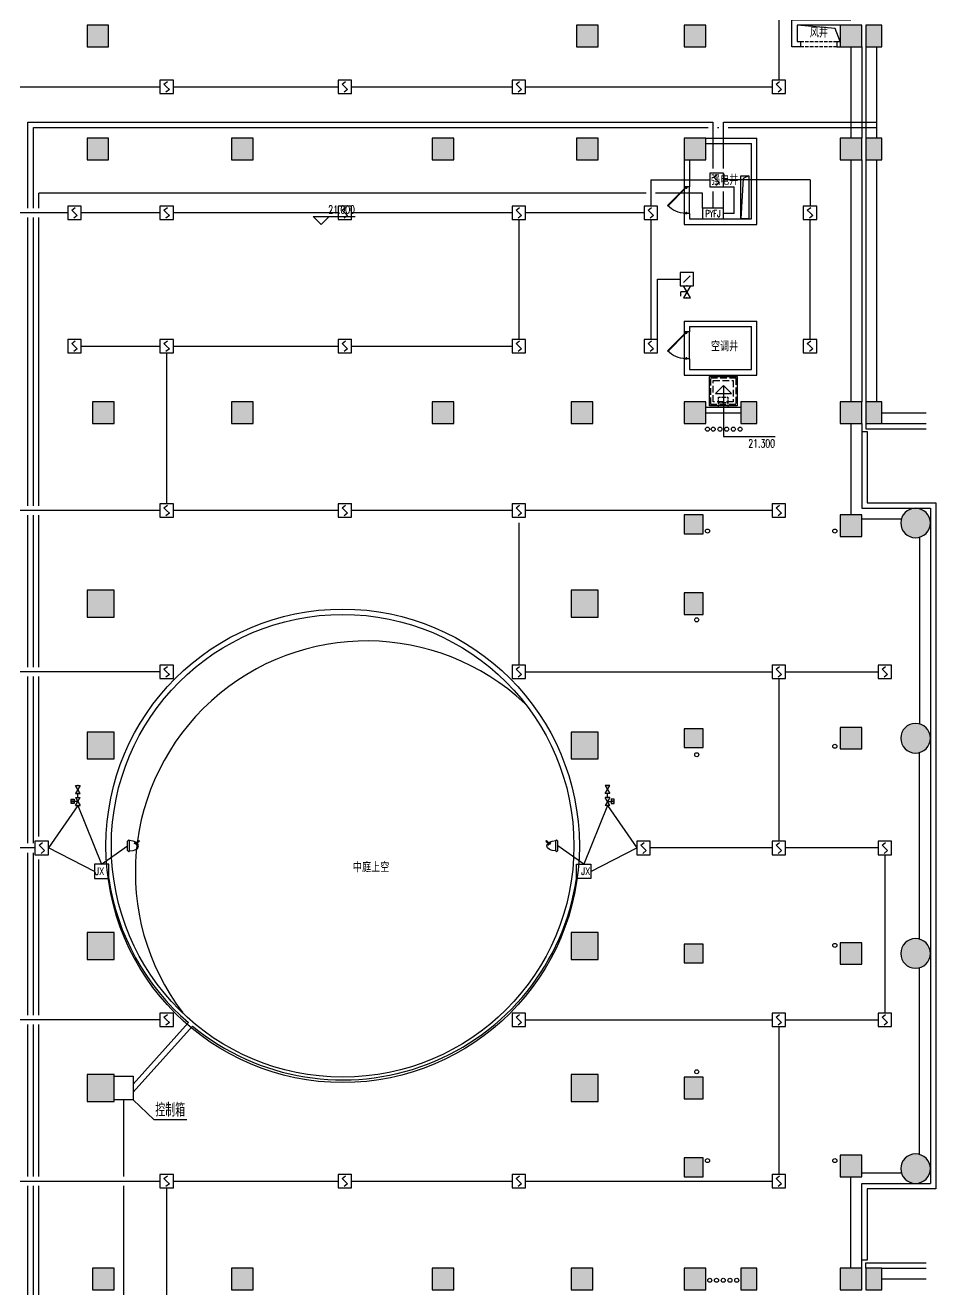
# Model space of a CAD drawing. Extents: x 190999 to 918899, y -200814 to 215286.
# Drawn here: x 780949 to 814799, y -152996 to -105996 of the extents above; entities that cross this region are included whole.
import ezdxf
from ezdxf.enums import TextEntityAlignment as Align

# ---------------------------------------------------------------- set-up
doc = ezdxf.new("R2010")
doc.units = 0
doc.header["$LTSCALE"] = 1000
doc.header["$MEASUREMENT"] = 0
doc.linetypes.add('DASH', pattern=[0.35, 0.25, -0.1])
for name, color, linetype in [('00-EQUIP', 3, 'Continuous'), ('00-WIRE-4', 6, 'Continuous'), ('A-墙线', 2, 'Continuous'), ('A-外包装修', 250, 'Continuous'), ('A-门', 167, 'Continuous'), ('COLUMN', 2, 'Continuous'), ('DIM_ELEV', 3, 'Continuous'), ('EQUIP', 3, 'Continuous'), ('JZ_25水炮', 40, 'Continuous'), ('JZ_W-PL', 9, 'Continuous'), ('PIPE-喷淋', 6, 'Continuous'), ('PUB_HATCH', 250, 'Continuous'), ('PUB_TEXT', 7, 'Continuous'), ('STAIR', 5, 'Continuous'), ('VALVE_喷淋', 7, 'Continuous'), ('WALL', 2, 'Continuous'), ('房间名称', 7, 'Continuous'), ('水炮电气线路', 4, 'Continuous'), ('洞口线', 165, 'Continuous'), ('电井开洞', 97, 'Continuous'), ('雨水管', 151, 'Continuous')]:
    doc.layers.add(name, color=color, linetype=linetype)
doc.styles.add('_COMPLEX', font='COMPLEX.shx', dxfattribs={"width": 0.5})
doc.styles.add('_HZTXT', font='txt.shx', dxfattribs={"width": 0.8, "bigfont": 'hztxt.shx'})
doc.styles.add('_TCH_DIM', font='SIMPLEX', dxfattribs={"bigfont": 'GBCBIG'})
doc.styles.add('HZ', font='romans.shx', dxfattribs={"width": 0.7, "bigfont": 'tjhztxt.shx'})
doc.styles.add('HZTXT', font='tj-romans1.shx', dxfattribs={"width": 0.6, "bigfont": 'hztxt.shx'})
doc.styles.get("Standard").update_dxf_attribs({"font": 'simhei.ttf'})
doc.styles.add('TG_LINETYPE', font='SIMPLEX', dxfattribs={"width": 0.8, "height": 3, "bigfont": 'HZTXT'})
doc.styles.add('XXK', font='romans.shx', dxfattribs={"width": 0.75, "bigfont": 'hzf.shx'})
doc.linetypes.add('4INE', pattern='A,1,-0.15,["4",XXK,S=0.3,R=0,X=-0.1,Y=-0.1],-0.25', length=1.4)
doc.linetypes.add('TG_N', pattern='A,2,-0.3,["N",TG_LINETYPE,S=0.1,R=0,X=-0.23,Y=-0.15],0', length=2.3)

# ---------------------------------------------------------------- blocks, each defined once
blk = doc.blocks.new('bfm01')
at = {"layer": 'A-墙线'}
for p, q in [((-200, 0), (0, 0)), ((-200, -1000), (0, -1000))]:
    blk.add_line(p, q, dxfattribs=at)
at = {"layer": 'A-门'}
for p, q in [((-200, -1000), (-200, 0)), ((-100, 0), (-100, -50)), ((-70, -50), (-100, -50)), ((-50, -30), (-70, -30)), ((-70, -30), (-70, -50)), ((-64, -44), (-50, -30)), ((-64, -44), (603, -711)), ((-50, 0), (-50, -30)), ((-50, -30), (617, -697)), ((0, 0), (0, -1000)), ((-70, -950), (-100, -950)), ((-100, -1000), (-100, -950)), ((-50, -1000), (-100, -1000)), ((-70, -970), (-70, -950)), ((-50, -970), (-70, -970)), ((-50, -1000), (-50, -970))]:
    blk.add_line(p, q, dxfattribs=at)
blk.add_arc((-100, 0), 1000, 272.866, 315.8103, dxfattribs=at)
blk = doc.blocks.new('_FZH')
blk.add_lwpolyline([(-0.5, -0.5), (0.5, -0.5), (0.5, 0.5), (-0.5, 0.5)], close=True)
at = {"layer": 'PUB_HATCH'}
blk.add_solid([(-0.5, -0.5), (0.5, -0.5), (-0.5, 0.5), (0.5, 0.5)], dxfattribs=at)
blk = doc.blocks.new('_LINKPT1')
at = {"color": 0}
blk.add_line((0, 0), (0, 0), dxfattribs=at)
blk = doc.blocks.new('3S1KCGW2')
for p, q in [((0.5, 0.5), (-0.5, 0.5)), ((-0.5, 0.5), (-0.5, -0.5)), ((-0.2, 0.2), (0.05, 0.4)), ((0, 0), (-0.2, 0.2)), ((0, 0), (0.2, -0.2)), ((0.5, -0.5), (0.5, 0.5)), ((-0.5, -0.5), (0.5, -0.5)), ((0.2, -0.2), (-0.05, -0.4))]:
    blk.add_line(p, q)
at = {"const_width": 0.04, "flags": 128}
blk.add_lwpolyline([(-0.5, -0.5), (-0.5, 0.5), (0.5, 0.5), (0.5, -0.5)], close=True, dxfattribs=at)
at = {"xscale": 0.002, "yscale": 0.002, "zscale": 0.002}
for p in [(-0.5, 0), (0, 0.5), (0.5, 0), (0, -0.5)]:
    blk.add_blockref('_LINKPT1', p, dxfattribs=at)
at = {"flags": 9}
blk.add_attdef('A', (0, 0), '', height=0.00002, dxfattribs=at)
blk = doc.blocks.new('6A2DRK5Q')
for p, q in [((0.78, 0.4), (-0.78, 0.4)), ((-0.78, 0.4), (-0.78, -0.4)), ((0.78, -0.4), (0.78, 0.4)), ((-0.78, -0.4), (0.78, -0.4))]:
    blk.add_line(p, q)
at = {"xscale": 0.002, "yscale": 0.002, "zscale": 0.002}
for p in [(-0.78, 0), (0, 0.4), (0.78, 0), (0, -0.4)]:
    blk.add_blockref('_LINKPT1', p, dxfattribs=at)
at = {"style": '_COMPLEX', "width": 0.6, "flags": 8}
blk.add_attdef('$TEXT$', text='', height=0.52, dxfattribs=at).set_placement((0, 0), align=Align.MIDDLE_CENTER)
at = {"flags": 9}
blk.add_attdef('A', (0, 0), '', height=0.00002, dxfattribs=at)
blk = doc.blocks.new('A$C3289476A')
at = {"layer": 'JZ_25水炮'}
for p, q in [((97, 1454), (0, 1349)), ((0, 1294), (0, 1349)), ((0, 1294), (0, 1240)), ((44, 1192), (0, 1240)), ((44, 1192), (1306, 1192)), ((97, 1454), (1254, 1454)), ((571, 1454), (780, 1454)), ((768, 295), (811, 217)), ((964, 596), (1086, 563)), ((1254, 1454), (1351, 1349)), ((1306, 1192), (1351, 1240)), ((1351, 1349), (1351, 1294)), ((1351, 1240), (1351, 1294))]:
    blk.add_line(p, q, dxfattribs=at)
blk.add_lwpolyline([(1057, 341), (1318, 80), (1238, 0), (980, 257)], dxfattribs=at)
for centre, major_axis, ratio, start_param, end_param in [((675, 1192), (0, -1068), 0.5907733, 4.712389, 7.8539816), ((657, 1007), (0, -746), 0.493091, 0.3067429, 0.9883786), ((676, 1003), (0, -819), 0.5929162, 0.2804689, 1.0024851)]:
    blk.add_ellipse(centre, major_axis=major_axis, ratio=ratio, start_param=start_param, end_param=end_param, dxfattribs=at)
blk = doc.blocks.new('$VALVE$00000558')
for p, q in [((-125, 72), (125, -72)), ((125, 72), (-125, -72)), ((-125, 72), (-125, -72)), ((0, 0), (0, 104)), ((125, 72), (125, -72))]:
    blk.add_line(p, q)
blk.add_lwpolyline([(73, 106), (-66, 106), (-66, 206), (73, 206)], close=True)
for p in [(-125, 0), (125, 0)]:
    blk.add_point(p)
at = {"style": 'HZ', "width": 0.758801}
blk.add_text('M', height=69.3, dxfattribs=at).set_placement((-24, 125), (26, 125), align=Align.FIT)
blk = doc.blocks.new('$VALVE$00000295')
blk.add_lwpolyline([(-125, 72), (-125, -72), (125, 72), (125, -72), (-125, 72)])
for p in [(-125, 0), (125, 0)]:
    blk.add_point(p)
blk = doc.blocks.new('$VALVE$00000437')
for p in [(0, 0), (87, 124)]:
    blk.add_line(p, (0, 124))
blk.add_lwpolyline([(-125, -72), (125, 72), (125, -72), (-125, 72)], close=True)
for p in [(-125, 0), (125, 0)]:
    blk.add_point(p)
blk = doc.blocks.new('3S2OQ2I8')
for p, q in [((-0.5, 0.5), (0.5, 0.5)), ((-0.5, -0.5), (-0.5, 0.5)), ((-0.25, -0.25), (0.25, 0.25)), ((0.5, 0.5), (0.5, -0.5)), ((0.5, -0.5), (-0.5, -0.5))]:
    blk.add_line(p, q)
at = {"const_width": 0.04, "flags": 128}
blk.add_lwpolyline([(-0.5, -0.5), (-0.5, 0.5), (0.5, 0.5), (0.5, -0.5)], close=True, dxfattribs=at)
blk.add_solid([(0.25, 0.25), (0.021, 0.097), (0.097, 0.029)])
at = {"xscale": 0.002, "yscale": 0.002, "zscale": 0.002}
for p in [(-0.5, 0), (0, 0.5), (0.5, 0), (0, -0.5)]:
    blk.add_blockref('_LINKPT1', p, dxfattribs=at)
at = {"flags": 9}
blk.add_attdef('A', (0, 0), '', height=0.00002, dxfattribs=at)

msp = doc.modelspace()

# ---------------------------------------------------------------- hatches: boundary and pattern name
at = {"layer": 'PUB_HATCH'}
for points in [[(784048.5, -106796.3), (784048.5, -105996.3), (783248.5, -105996.3), (783248.5, -106796.3)], [(801448.5, -106796.3), (802248.5, -106796.3), (802248.5, -105996.3), (801448.5, -105996.3)], [(805448.5, -106796.3), (806248.5, -106796.3), (806248.5, -105996.3), (805448.5, -105996.3)], [(811248.5, -106796.3), (812048.5, -106796.3), (812048.5, -105996.3), (811248.5, -105996.3)], [(812198.5, -106796.3), (812798.5, -106796.3), (812798.5, -105996.3), (812198.5, -105996.3)], [(784048.5, -110196.3), (783248.5, -110196.3), (783248.5, -110996.3), (784048.5, -110996.3)], [(788620.6, -110996.3), (789420.6, -110996.3), (789420.6, -110196.3), (788620.6, -110196.3)], [(796876.5, -110996.3), (796876.5, -110196.3), (796076.5, -110196.3), (796076.5, -110996.3)], [(801448.5, -110196.3), (801448.5, -110996.3), (802248.5, -110996.3), (802248.5, -110196.3)], [(805448.5, -110996.3), (806248.5, -110996.3), (806248.5, -110196.3), (805448.5, -110196.3)], [(811248.5, -110996.3), (812048.5, -110996.3), (812048.5, -110196.3), (811248.5, -110196.3)], [(812198.5, -110996.3), (812798.5, -110996.3), (812798.5, -110196.3), (812198.5, -110196.3)], [(784248.5, -120796.3), (784248.5, -119996.3), (783448.5, -119996.3), (783448.5, -120796.3)], [(788620.6, -120796.3), (789420.6, -120796.3), (789420.6, -119996.3), (788620.6, -119996.3)], [(796876.5, -120796.3), (796876.5, -119996.3), (796076.5, -119996.3), (796076.5, -120796.3)], [(801248.5, -120796.3), (802048.5, -120796.3), (802048.5, -119996.3), (801248.5, -119996.3)], [(805448.5, -120796.3), (806248.5, -120796.3), (806248.5, -119996.3), (805448.5, -119996.3)], [(807548.5, -120796.3), (808148.5, -120796.3), (808148.5, -119996.3), (807548.5, -119996.3)], [(811248.5, -120796.3), (812048.5, -120796.3), (812048.5, -119996.3), (811248.5, -119996.3)], [(812198.5, -120796.3), (812798.5, -120796.3), (812798.5, -119996.3), (812198.5, -119996.3)], [(814598.5, -124496.3, 1), (813498.5, -124496.3, 1)], [(805448.5, -124896.3), (806148.5, -124896.3), (806148.5, -124196.3), (805448.5, -124196.3)], [(811248.5, -124996.3), (812048.5, -124996.3), (812048.5, -124196.3), (811248.5, -124196.3)], [(805448.5, -127896.3), (806148.5, -127896.3), (806148.5, -127096.3), (805448.5, -127096.3)], [(814598.5, -132496.3, 1), (813498.5, -132496.3, 1)], [(805448.5, -132846.3), (806148.5, -132846.3), (806148.5, -132146.3), (805448.5, -132146.3)], [(811248.5, -132896.3), (812048.5, -132896.3), (812048.5, -132096.3), (811248.5, -132096.3)], [(814598.5, -140496.3, 1), (813498.5, -140496.3, 1)], [(805448.5, -140146.3), (805448.5, -140846.3), (806148.5, -140846.3), (806148.5, -140146.3)], [(811248.5, -140096.3), (811248.5, -140896.3), (812048.5, -140896.3), (812048.5, -140096.3)], [(805448.5, -145096.3), (805448.5, -145896.3), (806148.5, -145896.3), (806148.5, -145096.3)], [(811248.5, -147996.3), (811248.5, -148796.3), (812048.5, -148796.3), (812048.5, -147996.3)], [(814598.5, -148496.3, 1), (813498.5, -148496.3, 1)], [(805448.5, -148096.3), (805448.5, -148796.3), (806148.5, -148796.3), (806148.5, -148096.3)], [(784248.5, -152196.3), (783448.5, -152196.3), (783448.5, -152996.3), (784248.5, -152996.3)], [(788620.6, -152196.3), (788620.6, -152996.3), (789420.6, -152996.3), (789420.6, -152196.3)], [(796876.5, -152196.3), (796076.5, -152196.3), (796076.5, -152996.3), (796876.5, -152996.3)], [(801248.5, -152196.3), (801248.5, -152996.3), (802048.5, -152996.3), (802048.5, -152196.3)], [(805448.5, -152196.3), (805448.5, -152996.3), (806248.5, -152996.3), (806248.5, -152196.3)], [(807548.5, -152196.3), (807548.5, -152996.3), (808148.5, -152996.3), (808148.5, -152196.3)], [(811248.5, -152196.3), (811248.5, -152996.3), (812048.5, -152996.3), (812048.5, -152196.3)], [(812198.5, -152196.3), (812198.5, -152996.3), (812798.5, -152996.3), (812798.5, -152196.3)]]:
    msp.add_hatch(color=256, dxfattribs=at).paths.add_polyline_path(points)

# ---------------------------------------------------------------- linework, layer by layer
msp.add_lwpolyline([(806383.5, -119056.3), (807413.5, -119056.3), (807413.5, -120136.3), (806383.5, -120136.3)], close=True)
at = {"linetype": 'DASH', "ltscale": 0.3}
for points in [[(806723.5, -119996.3), (806723.5, -119816.3), (807073.5, -119816.3), (807073.5, -119996.3)], [(806723.5, -120196.3), (806723.5, -120016.3), (807073.5, -120016.3), (807073.5, -120196.3)]]:
    msp.add_lwpolyline(points, dxfattribs=at)
at = {"layer": '00-EQUIP'}
msp.add_lwpolyline([(784248.5, -145053), (784958.2, -145053), (784958.2, -145939.6), (784248.5, -145939.6)], close=True, dxfattribs=at)
at = {"layer": '00-WIRE-4'}
for p, q in [((808962, -104271.3), (808962, -108035.8)), ((777039.5, -108285.8), (785955, -108285.8)), ((786455, -108285.8), (792582, -108285.8)), ((793082, -108285.8), (799046, -108285.8)), ((799546, -108285.8), (808712, -108285.8)), ((781248.5, -112796.3), (781248.5, -109796.3)), ((781248.5, -109796.3), (806338.6, -109796.3)), ((806688.6, -109796.3), (806728.6, -109796.3)), ((807078.6, -109796.3), (812598.5, -109796.3)), ((804208, -111746.3), (806403.6, -111746.3)), ((804208, -111746.3), (804208, -112721.3)), ((810124.8, -111746.3), (806903.6, -111746.3)), ((810124.8, -111746.3), (810124.8, -112721.3)), ((806123.6, -112796.3), (806123.6, -112237.3)), ((806903.6, -111996.3), (807303.6, -111996.3)), ((807303.6, -112996.3), (807303.6, -111996.3)), ((782525.5, -112971.3), (775974.1, -112971.3)), ((781248.5, -123856.3), (781248.5, -113146.3)), ((785955, -112971.3), (783025.5, -112971.3)), ((792582, -112971.3), (786455, -112971.3)), ((799046, -112971.3), (793082, -112971.3)), ((799296, -113221.3), (799296, -117671.3)), ((803958, -112971.3), (799546, -112971.3)), ((804208, -113221.3), (804208, -117671.3)), ((807303.6, -112996.3), (806903.6, -112996.3)), ((810124.8, -117671.3), (810124.8, -113221.3)), ((804458, -117671.3), (804458, -115431.9)), ((804458, -115431.9), (805296.9, -115431.9)), ((783025.5, -117921.3), (785955, -117921.3)), ((786455, -117921.3), (792582, -117921.3)), ((793082, -117921.3), (799046, -117921.3)), ((786205, -118171.3), (786205, -123781.3)), ((785955, -124031.3), (777039.5, -124031.3)), ((792582, -124031.3), (786455, -124031.3)), ((799046, -124031.3), (793082, -124031.3)), ((808712, -124031.3), (799546, -124031.3)), ((781248.5, -129850.8), (781248.5, -124206.3)), ((799296, -124496.3), (799296, -129775.8)), ((785955, -130025.8), (777039.5, -130025.8)), ((799546, -130025.8), (808712, -130025.8)), ((809212, -130025.8), (812656.5, -130025.8)), ((781248.5, -136401.3), (781248.5, -130200.8)), ((808962, -130275.8), (808962, -136326.3)), ((782898.5, -134995.7), (781809.5, -136576.3)), ((802598.5, -134995.7), (803687.6, -136576.3)), ((781309.5, -136576.3), (777039.5, -136576.3)), ((781248.5, -142791.8), (781248.5, -136751.3)), ((783519.5, -137449.6), (781809.5, -136576.3)), ((801711.3, -137183.3), (800748.5, -136496.3)), ((801977.5, -137449.6), (803687.6, -136576.3)), ((808712, -136576.3), (804187.6, -136576.3)), ((812656.5, -136576.3), (809212, -136576.3)), ((812906.5, -136826.3), (812906.5, -142716.8)), ((785955, -142966.8), (777039.5, -142966.8)), ((781248.5, -148786.3), (781248.5, -143141.8)), ((799546, -142966.8), (808712, -142966.8)), ((808962, -143216.8), (808962, -148711.3)), ((809212, -142966.8), (812656.5, -142966.8)), ((777039.5, -148961.3), (785955, -148961.3)), ((786455, -148961.3), (792582, -148961.3)), ((793082, -148961.3), (799046, -148961.3)), ((799546, -148961.3), (808712, -148961.3)), ((781248.5, -157996.3), (781248.5, -149136.3)), ((786205, -149211.3), (786205, -154821.3))]:
    msp.add_line(p, q, dxfattribs=at)
at = {"layer": '00-WIRE-4', "linetype": '4INE'}
for p, q in [((781048.5, -109596.3), (806513.6, -109596.3)), ((781048.5, -112796.3), (781048.5, -109596.3)), ((806513.6, -109596.3), (806513.6, -111321.3)), ((806903.6, -109596.3), (812598.5, -109596.3)), ((806903.6, -111321.3), (806903.6, -109596.3)), ((806513.6, -112171.3), (806513.6, -112796.3)), ((806903.6, -112796.3), (806903.6, -112171.3)), ((781048.5, -123856.3), (781048.5, -113146.3)), ((781048.5, -129850.8), (781048.5, -124206.3)), ((781048.5, -136401.3), (781048.5, -130200.8)), ((782898.5, -134995.7), (783785.8, -137183.3)), ((802598.5, -134995.7), (801711.3, -137183.3)), ((781048.5, -142791.8), (781048.5, -136751.3)), ((783785.8, -137183.3), (784748.5, -136496.3)), ((781048.5, -148786.3), (781048.5, -143141.8)), ((784958.2, -145351.9), (787013.2, -143069.8)), ((784958.2, -145650.8), (787166.4, -143198.6)), ((784603.3, -145939.6), (784603.3, -148786.3)), ((781048.5, -157796.3), (781048.5, -149136.3)), ((784603.3, -149136.3), (784603.3, -154896.3))]:
    msp.add_line(p, q, dxfattribs=at)
at = {"layer": '00-WIRE-4', "linetype": 'TG_N', "ltscale": 0.7}
for p, q in [((781448.5, -112796.3), (781448.5, -112237.3)), ((804033, -112237.3), (781448.5, -112237.3)), ((806123.6, -112237.3), (804383, -112237.3)), ((781448.5, -123856.3), (781448.5, -113146.3)), ((781448.5, -129850.8), (781448.5, -124206.3)), ((781448.5, -136151.3), (781448.5, -130200.8)), ((781448.5, -142791.8), (781448.5, -137001.3)), ((781448.5, -148786.3), (781448.5, -143141.8)), ((781448.5, -158196.3), (781448.5, -149136.3))]:
    msp.add_line(p, q, dxfattribs=at)
at = {"layer": '00-WIRE-4', "linetype": '4INE'}
for start, end in [(188.59151, 229.2997), (230.60336, 351.40849)]:
    msp.add_arc((792748.5, -136401.9), 8795.2, start, end, dxfattribs=at)
at = {"layer": 'A-墙线'}
for p, q in [((811123.5, -106596.3), (811123.5, -106796.3)), ((811648.5, -106796.3), (811648.5, -110196.3)), ((812048.5, -106796.3), (812048.5, -110196.3)), ((812198.5, -106796.3), (812198.5, -110196.3)), ((812598.5, -106796.3), (812598.5, -110196.3)), ((806248.5, -110196.3), (808148.5, -110196.3)), ((806248.5, -110396.3), (807948.5, -110396.3)), ((807948.5, -113196.3), (807948.5, -110396.3)), ((808148.5, -113396.3), (808148.5, -110196.3)), ((805448.5, -110996.3), (805448.5, -111996.3)), ((805648.5, -110996.3), (805648.5, -111996.3)), ((811648.5, -110996.3), (811648.5, -119996.3)), ((812048.5, -110996.3), (812048.5, -119996.3)), ((812198.5, -110996.3), (812198.5, -119996.3)), ((812598.5, -110996.3), (812598.5, -119996.3)), ((805448.5, -112996.3), (805448.5, -113396.3)), ((805648.5, -112996.3), (805648.5, -113196.3)), ((805648.5, -113196.3), (807948.5, -113196.3)), ((805448.5, -113396.3), (808148.5, -113396.3)), ((805448.5, -116996.3), (808148.5, -116996.3)), ((805448.5, -116996.3), (805448.5, -117396.3)), ((808148.5, -118996.3), (808148.5, -116996.3)), ((805648.5, -117196.3), (807948.5, -117196.3)), ((805648.5, -117196.3), (805648.5, -117396.3)), ((807948.5, -118796.3), (807948.5, -117196.3)), ((805448.5, -118391.3), (805448.5, -118996.3)), ((805648.5, -118396.3), (805648.5, -118796.3)), ((805648.5, -118796.3), (807948.5, -118796.3)), ((805448.5, -118996.3), (808148.5, -118996.3)), ((806248.5, -120196.3), (807548.5, -120196.3)), ((806248.5, -120396.3), (807548.5, -120396.3)), ((812798.5, -120396.3), (814448.5, -120396.3)), ((811648.5, -120796.3), (811648.5, -124196.3)), ((812048.5, -120796.3), (812048.5, -123946.3)), ((812798.5, -120796.3), (814448.5, -120796.3)), ((812048.5, -123946.3), (814598.5, -123946.3)), ((812048.5, -124346.3), (813519.4, -124346.3)), ((811648.5, -152196.3), (811648.5, -148796.3)), ((812048.5, -148646.3), (813519.4, -148646.3)), ((812048.5, -152196.3), (812048.5, -149046.3)), ((812048.5, -149046.3), (814598.5, -149046.3)), ((812798.5, -152196.3), (814448.5, -152196.3)), ((812798.5, -152596.3), (814448.5, -152596.3))]:
    msp.add_line(p, q, dxfattribs=at)
for points in [[(811248.5, -105996.3), (809648.5, -105996.3), (809648.5, -106596.3), (809773.5, -106596.3), (809773.5, -106796.3), (809448.5, -106796.3), (809448.5, -105796.3), (811648.5, -105796.3)], [(811123.5, -106596.3), (811248.5, -106596.3)], [(811123.5, -106796.3), (811248.5, -106796.3)]]:
    msp.add_lwpolyline(points, dxfattribs=at)
for radius in [8800, 8600]:
    msp.add_circle((792748.5, -136496.3), radius, dxfattribs=at)
at = {"layer": 'A-外包装修'}
for points in [[(812048.5, -121096.3), (812248.5, -121096.3), (812248.5, -123746.3), (814798.5, -123746.3), (814798.5, -149246.3), (812248.5, -149246.3), (812248.5, -151896.3), (812048.5, -151896.3)], [(812198.5, -120796.3), (812198.5, -120996.3), (814448.5, -120996.3)], [(812198.5, -152196.3), (812198.5, -151996.3), (814448.5, -151996.3)]]:
    msp.add_lwpolyline(points, dxfattribs=at)
at = {"layer": 'COLUMN'}
for p, q in [((784048.5, -105996.3), (783248.5, -105996.3)), ((783248.5, -105996.3), (783248.5, -106796.3)), ((784048.5, -106796.3), (784048.5, -105996.3)), ((802248.5, -105996.3), (801448.5, -105996.3)), ((801448.5, -105996.3), (801448.5, -106796.3)), ((802248.5, -106796.3), (802248.5, -105996.3)), ((806248.5, -105996.3), (805448.5, -105996.3)), ((805448.5, -105996.3), (805448.5, -106796.3)), ((806248.5, -106796.3), (806248.5, -105996.3)), ((812048.5, -105996.3), (811248.5, -105996.3)), ((811248.5, -105996.3), (811248.5, -106796.3)), ((812048.5, -106796.3), (812048.5, -105996.3)), ((812798.5, -105996.3), (812198.5, -105996.3)), ((812198.5, -105996.3), (812198.5, -106796.3)), ((812798.5, -106796.3), (812798.5, -105996.3)), ((783248.5, -106796.3), (784048.5, -106796.3)), ((801448.5, -106796.3), (802248.5, -106796.3)), ((805448.5, -106796.3), (806248.5, -106796.3)), ((811248.5, -106796.3), (812048.5, -106796.3)), ((812198.5, -106796.3), (812798.5, -106796.3)), ((784048.5, -110196.3), (783248.5, -110196.3)), ((783248.5, -110196.3), (783248.5, -110996.3)), ((784048.5, -110996.3), (784048.5, -110196.3)), ((789420.6, -110196.3), (788620.6, -110196.3)), ((788620.6, -110196.3), (788620.6, -110996.3)), ((789420.6, -110996.3), (789420.6, -110196.3)), ((796876.5, -110196.3), (796076.5, -110196.3)), ((796076.5, -110196.3), (796076.5, -110996.3)), ((796876.5, -110996.3), (796876.5, -110196.3)), ((801448.5, -110196.3), (801448.5, -110996.3)), ((802248.5, -110196.3), (801448.5, -110196.3)), ((802248.5, -110996.3), (802248.5, -110196.3)), ((806248.5, -110196.3), (805448.5, -110196.3)), ((805448.5, -110196.3), (805448.5, -110996.3)), ((806248.5, -110996.3), (806248.5, -110196.3)), ((812048.5, -110196.3), (811248.5, -110196.3)), ((811248.5, -110196.3), (811248.5, -110996.3)), ((812048.5, -110996.3), (812048.5, -110196.3)), ((812798.5, -110196.3), (812198.5, -110196.3)), ((812198.5, -110196.3), (812198.5, -110996.3)), ((812798.5, -110996.3), (812798.5, -110196.3)), ((783248.5, -110996.3), (784048.5, -110996.3)), ((788620.6, -110996.3), (789420.6, -110996.3)), ((796076.5, -110996.3), (796876.5, -110996.3)), ((801448.5, -110996.3), (802248.5, -110996.3)), ((805448.5, -110996.3), (806248.5, -110996.3)), ((811248.5, -110996.3), (812048.5, -110996.3)), ((812198.5, -110996.3), (812798.5, -110996.3)), ((784248.5, -119996.3), (783448.5, -119996.3)), ((783448.5, -119996.3), (783448.5, -120796.3)), ((784248.5, -120796.3), (784248.5, -119996.3)), ((789420.6, -119996.3), (788620.6, -119996.3)), ((788620.6, -119996.3), (788620.6, -120796.3)), ((789420.6, -120796.3), (789420.6, -119996.3)), ((796876.5, -119996.3), (796076.5, -119996.3)), ((796076.5, -119996.3), (796076.5, -120796.3)), ((796876.5, -120796.3), (796876.5, -119996.3)), ((802048.5, -119996.3), (801248.5, -119996.3)), ((801248.5, -119996.3), (801248.5, -120796.3)), ((802048.5, -120796.3), (802048.5, -119996.3)), ((806248.5, -119996.3), (805448.5, -119996.3)), ((805448.5, -119996.3), (805448.5, -120796.3)), ((806248.5, -120796.3), (806248.5, -119996.3)), ((808148.5, -119996.3), (807548.5, -119996.3)), ((807548.5, -119996.3), (807548.5, -120796.3)), ((808148.5, -120796.3), (808148.5, -119996.3)), ((812048.5, -119996.3), (811248.5, -119996.3)), ((811248.5, -119996.3), (811248.5, -120796.3)), ((812048.5, -120796.3), (812048.5, -119996.3)), ((812798.5, -119996.3), (812198.5, -119996.3)), ((812198.5, -119996.3), (812198.5, -120796.3)), ((812798.5, -120796.3), (812798.5, -119996.3)), ((783448.5, -120796.3), (784248.5, -120796.3)), ((788620.6, -120796.3), (789420.6, -120796.3)), ((796076.5, -120796.3), (796876.5, -120796.3)), ((801248.5, -120796.3), (802048.5, -120796.3)), ((805448.5, -120796.3), (806248.5, -120796.3)), ((807548.5, -120796.3), (808148.5, -120796.3)), ((811248.5, -120796.3), (812048.5, -120796.3)), ((812198.5, -120796.3), (812798.5, -120796.3)), ((806148.5, -124196.3), (805448.5, -124196.3)), ((805448.5, -124196.3), (805448.5, -124896.3)), ((806148.5, -124896.3), (806148.5, -124196.3)), ((812048.5, -124196.3), (811248.5, -124196.3)), ((811248.5, -124196.3), (811248.5, -124996.3)), ((812048.5, -124996.3), (812048.5, -124196.3)), ((805448.5, -124896.3), (806148.5, -124896.3)), ((811248.5, -124996.3), (812048.5, -124996.3)), ((806148.5, -127096.3), (805448.5, -127096.3)), ((805448.5, -127096.3), (805448.5, -127896.3)), ((806148.5, -127896.3), (806148.5, -127096.3)), ((805448.5, -127896.3), (806148.5, -127896.3)), ((806148.5, -132146.3), (805448.5, -132146.3)), ((805448.5, -132146.3), (805448.5, -132846.3)), ((806148.5, -132846.3), (806148.5, -132146.3)), ((812048.5, -132096.3), (811248.5, -132096.3)), ((811248.5, -132096.3), (811248.5, -132896.3)), ((812048.5, -132896.3), (812048.5, -132096.3)), ((805448.5, -132846.3), (806148.5, -132846.3)), ((811248.5, -132896.3), (812048.5, -132896.3)), ((805448.5, -140146.3), (805448.5, -140846.3)), ((806148.5, -140146.3), (805448.5, -140146.3)), ((806148.5, -140846.3), (806148.5, -140146.3)), ((811248.5, -140096.3), (811248.5, -140896.3)), ((812048.5, -140096.3), (811248.5, -140096.3)), ((812048.5, -140896.3), (812048.5, -140096.3)), ((805448.5, -140846.3), (806148.5, -140846.3)), ((811248.5, -140896.3), (812048.5, -140896.3)), ((805448.5, -145096.3), (805448.5, -145896.3)), ((806148.5, -145096.3), (805448.5, -145096.3)), ((806148.5, -145896.3), (806148.5, -145096.3)), ((805448.5, -145896.3), (806148.5, -145896.3)), ((811248.5, -147996.3), (811248.5, -148796.3)), ((812048.5, -147996.3), (811248.5, -147996.3)), ((812048.5, -148796.3), (812048.5, -147996.3)), ((805448.5, -148096.3), (805448.5, -148796.3)), ((806148.5, -148096.3), (805448.5, -148096.3)), ((806148.5, -148796.3), (806148.5, -148096.3)), ((805448.5, -148796.3), (806148.5, -148796.3)), ((811248.5, -148796.3), (812048.5, -148796.3)), ((784248.5, -152196.3), (783448.5, -152196.3)), ((783448.5, -152196.3), (783448.5, -152996.3)), ((784248.5, -152996.3), (784248.5, -152196.3)), ((788620.6, -152196.3), (788620.6, -152996.3)), ((789420.6, -152196.3), (788620.6, -152196.3)), ((789420.6, -152996.3), (789420.6, -152196.3)), ((796876.5, -152196.3), (796076.5, -152196.3)), ((796076.5, -152196.3), (796076.5, -152996.3)), ((796876.5, -152996.3), (796876.5, -152196.3)), ((801248.5, -152196.3), (801248.5, -152996.3)), ((802048.5, -152196.3), (801248.5, -152196.3)), ((802048.5, -152996.3), (802048.5, -152196.3)), ((805448.5, -152196.3), (805448.5, -152996.3)), ((806248.5, -152196.3), (805448.5, -152196.3)), ((806248.5, -152996.3), (806248.5, -152196.3)), ((807548.5, -152196.3), (807548.5, -152996.3)), ((808148.5, -152196.3), (807548.5, -152196.3)), ((808148.5, -152996.3), (808148.5, -152196.3)), ((811248.5, -152196.3), (811248.5, -152996.3)), ((812048.5, -152196.3), (811248.5, -152196.3)), ((812048.5, -152996.3), (812048.5, -152196.3)), ((812198.5, -152196.3), (812198.5, -152996.3)), ((812798.5, -152196.3), (812198.5, -152196.3)), ((812798.5, -152996.3), (812798.5, -152196.3)), ((783448.5, -152996.3), (784248.5, -152996.3)), ((788620.6, -152996.3), (789420.6, -152996.3)), ((796076.5, -152996.3), (796876.5, -152996.3)), ((801248.5, -152996.3), (802048.5, -152996.3)), ((805448.5, -152996.3), (806248.5, -152996.3)), ((807548.5, -152996.3), (808148.5, -152996.3)), ((811248.5, -152996.3), (812048.5, -152996.3)), ((812198.5, -152996.3), (812798.5, -152996.3))]:
    msp.add_line(p, q, dxfattribs=at)
for centre, start, end in [((814048.5, -124496.3), 0, 180), ((814048.5, -124496.3), 180, 0), ((814048.5, -132496.3), 0, 180), ((814048.5, -132496.3), 180, 0), ((814048.5, -140496.3), 0, 180), ((814048.5, -140496.3), 180, 0), ((814048.5, -148496.3), 0, 180), ((814048.5, -148496.3), 180, 0)]:
    msp.add_arc(centre, 550, start, end, dxfattribs=at)
at = {"layer": 'DIM_ELEV'}
for p, q in [((791949.6, -113398.8), (791649.6, -113098.8)), ((791649.6, -113098.8), (793214.6, -113098.8)), ((791949.6, -113398.8), (792249.6, -113098.8)), ((806904.7, -119384.2), (806604.7, -119684.2)), ((806604.7, -119684.2), (807204.7, -119684.2)), ((806904.7, -119384.2), (807204.7, -119684.2)), ((806904.7, -119384.2), (806904.7, -121284.5)), ((806904.7, -121284.5), (808832.8, -121284.5))]:
    msp.add_line(p, q, dxfattribs=at)
at = {"layer": 'EQUIP'}
for p, q in [((785742.7, -146680.9), (784958.2, -145939.6)), ((786957.1, -146680.9), (785742.7, -146680.9))]:
    msp.add_line(p, q, dxfattribs=at)
at = {"layer": 'PIPE-喷淋', "linetype": 'Continuous'}
for p, q in [((782898.5, -134695.8), (782898.5, -134555.5)), ((802598.5, -134695.8), (802598.5, -134555.5))]:
    msp.add_line(p, q, dxfattribs=at)
at = {"layer": 'STAIR'}
msp.add_arc((793640.5, -137482.3), 8600, 46.90136, 217.36774, dxfattribs=at)
at = {"layer": 'WALL'}
for p, q in [((814598.5, -123946.3), (814598.5, -149046.3)), ((814198.5, -125044), (814198.5, -131948.6)), ((814198.5, -139967.2), (814198.5, -133025.5)), ((814198.5, -147967.2), (814198.5, -141025.5))]:
    msp.add_line(p, q, dxfattribs=at)
at = {"layer": '水炮电气线路'}
for points in [[(783519.5, -137715.8), (784052.1, -137715.8), (784052.1, -137183.3), (783519.5, -137183.3)], [(801977.5, -137715.8), (801445, -137715.8), (801445, -137183.3), (801977.5, -137183.3)]]:
    msp.add_lwpolyline(points, close=True, dxfattribs=at)
at = {"layer": '洞口线', "linetype": 'DASH', "ltscale": 0.5}
for p, q in [((809773.5, -106596.3), (811123.5, -106596.3)), ((811123.5, -106796.3), (809773.5, -106796.3))]:
    msp.add_line(p, q, dxfattribs=at)
at = {"layer": '洞口线'}
msp.add_lwpolyline([(811248.5, -106596.3), (811055.3, -106114.4), (809648.5, -105996.3)], dxfattribs=at)
at = {"layer": '洞口线', "linetype": 'DASH'}
for points in [[(806433.5, -119106.3), (807363.5, -119106.3), (807363.5, -120086.3), (806433.5, -120086.3)], [(806523.5, -119196.3), (807273.5, -119196.3), (807273.5, -119996.3), (806523.5, -119996.3)]]:
    msp.add_lwpolyline(points, close=True, dxfattribs=at)
at = {"layer": '电井开洞'}
msp.add_lwpolyline([(807848.5, -111596.3), (807643.2, -111694.9), (807548.5, -113196.3)], dxfattribs=at)
at = {"layer": '电井开洞', "color": 4}
msp.add_lwpolyline([(807548.5, -111596.3), (807848.5, -111596.3), (807848.5, -113196.3), (807548.5, -113196.3)], close=True, dxfattribs=at)
at = {"layer": '雨水管'}
for centre in [(806313.5, -121009.2), (806526.5, -121009.2), (806776.5, -121009.2), (807026.5, -121009.2), (807276.5, -121009.2), (807526.5, -121009.2), (806312.9, -124796.3), (811048.5, -124796.3), (805912.9, -128096.3), (811048.5, -132796.3), (805912.9, -133111.2), (811048.5, -140196.3), (805912.9, -144896.3), (806312.9, -148196.3), (811048.5, -148196.3), (806398.5, -152646.3), (806648.5, -152646.3), (806898.5, -152646.3), (807148.5, -152646.3), (807398.5, -152646.3)]:
    msp.add_circle(centre, 75, dxfattribs=at)

# ---------------------------------------------------------------- block references
at = {"layer": '00-EQUIP', "xscale": 500, "yscale": 500, "zscale": 500}
for p in [(786205, -108285.8), (792832, -108285.8), (799296, -108285.8), (808962, -108285.8), (806653.6, -111746.3), (781559.5, -136576.3), (803937.6, -136576.3), (808962, -136576.3), (812906.5, -136576.3), (786205, -142966.8), (799296, -142966.8), (808962, -142966.8), (812906.5, -142966.8), (786205, -148961.3), (792832, -148961.3), (799296, -148961.3), (808962, -148961.3)]:
    msp.add_blockref('3S1KCGW2', p, dxfattribs=at)
at = {"layer": '00-EQUIP'}
for name, p, xscale, yscale, zscale, rotation in [('3S1KCGW2', (782775.5, -112971.3), 500, 500, 500, 180), ('3S1KCGW2', (786205, -112971.3), 500, 500, 500, 180), ('3S1KCGW2', (792832, -112971.3), 500, 500, 500, 180), ('3S1KCGW2', (799296, -112971.3), 500, 500, 500, 180), ('3S1KCGW2', (804208, -112971.3), 500, 500, 500, 180), ('3S1KCGW2', (810124.8, -112971.3), 500, 500, 500, 180), ('3S2OQ2I8', (805546.9, -115431.9), -500, 500, 500, 270), ('$VALVE$00000437', (805546.9, -115907.3), 1.799999999988358, -1.799999999988358, 1.8, 270), ('3S1KCGW2', (782775.5, -117921.3), 500, 500, 500, 180), ('3S1KCGW2', (786205, -117921.3), 500, 500, 500, 180), ('3S1KCGW2', (792832, -117921.3), 500, 500, 500, 180), ('3S1KCGW2', (799296, -117921.3), 500, 500, 500, 180), ('3S1KCGW2', (804208, -117921.3), 500, 500, 500, 180), ('3S1KCGW2', (810124.8, -117921.3), 500, 500, 500, 180), ('3S1KCGW2', (786205, -124031.3), 500, 500, 500, 180), ('3S1KCGW2', (792832, -124031.3), 500, 500, 500, 180), ('3S1KCGW2', (799296, -124031.3), 500, 500, 500, 180), ('3S1KCGW2', (808962, -124031.3), 500, 500, 500, 180), ('3S1KCGW2', (786205, -130025.8), 500, 500, 500, 180), ('3S1KCGW2', (799296, -130025.8), 500, 500, 500, 180), ('3S1KCGW2', (808962, -130025.8), 500, 500, 500, 180), ('3S1KCGW2', (812906.5, -130025.8), 500, 500, 500, 180)]:
    msp.add_blockref(name, p, dxfattribs=dict(at, xscale=xscale, yscale=yscale, zscale=zscale, rotation=rotation))
at = {"layer": '00-EQUIP', "xscale": 500, "yscale": 500, "zscale": 500}
msp.add_blockref('6A2DRK5Q', (806513.6, -112996.3), dxfattribs=at).add_auto_attribs({'$TEXT$': 'PYFJ'})
at = {"layer": 'A-门', "xscale": -1}
for p in [(805448.5, -111996.3), (805448.5, -117396.3)]:
    msp.add_blockref('bfm01', p, dxfattribs=at)
at = {"layer": 'COLUMN', "yscale": 1000, "zscale": 1000}
for p, xscale, rotation in [((783748.5, -127496.3), 1000, 359.99999999992), ((801748.5, -127496.3), 999.9999999990687, 90), ((801748.5, -132768.4), 1000.000000002794, 90), ((783748.5, -140224.2), 1000.000000002794, 270), ((801748.5, -140224.2), 1000, 180.0000000002401), ((783748.5, -145496.3), 999.9999999990687, 270), ((801748.5, -145496.3), 1000, 179.99999999992)]:
    msp.add_blockref('_FZH', p, dxfattribs=dict(at, xscale=xscale, rotation=rotation))
at = {"layer": 'COLUMN', "xscale": 1000, "yscale": 1000, "zscale": 1000}
msp.add_blockref('_FZH', (783748.5, -132768.4), dxfattribs=at)
at = {"layer": 'JZ_W-PL', "color": 2}
for p, xscale, yscale, zscale, rotation in [((785190.2, -136701.5), 0.3038259260356426, 0.3038259260356426, 0.3038259260356426, 90), ((800306.9, -136701.5), -0.3038259260356426, 0.3038259223103523, 0.3038259254346234, 270)]:
    msp.add_blockref('A$C3289476A', p, dxfattribs=dict(at, xscale=xscale, yscale=yscale, zscale=zscale, rotation=rotation))
at = {"layer": 'VALVE_喷淋', "xscale": 1.2, "zscale": 1.2, "rotation": 90}
for name, p, yscale in [('$VALVE$00000295', (782898.5, -134405.3), 1.2), ('$VALVE$00000295', (802598.5, -134405.3), -1.2), ('$VALVE$00000558', (782898.5, -134845.8), 1.2), ('$VALVE$00000558', (802598.5, -134845.8), -1.2)]:
    msp.add_blockref(name, p, dxfattribs=dict(at, yscale=yscale))

# ---------------------------------------------------------------- texts
at = {"layer": 'EQUIP', "style": 'HZTXT', "width": 0.7}
msp.add_text('控制箱', height=500, dxfattribs=at).set_placement((786336.9, -146284.8), align=Align.MIDDLE)
at = {"layer": 'PUB_TEXT', "style": '_TCH_DIM', "width": 0.705882}
for s, p in [('21.000', (792214.6, -112993.9)), ('21.300', (807832.8, -121686.9))]:
    msp.add_text(s, height=297.5, dxfattribs=at).set_placement(p)
at = {"layer": '房间名称', "style": '_TCH_DIM'}
for s, p in [('风井', (810117.5, -106449.3)), ('强电井', (806443.8, -111928.2)), ('空调井', (806441.9, -118109.2)), ('中庭上空', (793131.1, -137473.1))]:
    msp.add_text(s, height=337.59, dxfattribs=at).set_placement(p)
at = {"layer": '水炮电气线路', "char_height": 273.86, "width": 7443.205, "style": '_HZTXT'}
for insert, attachment_point in [((783542.7, -137580.9), 7), ((801954.3, -137580.9), 9)]:
    msp.add_mtext('JX', dxfattribs=dict(at, insert=insert, attachment_point=attachment_point))

doc.saveas('drawing.dxf')
